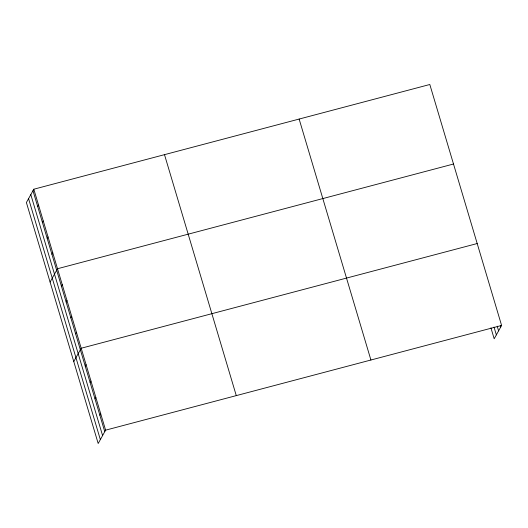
<?xml version="1.0" encoding="UTF-8"?>
<svg xmlns="http://www.w3.org/2000/svg" width="528" height="528" viewBox="0 0 528 528"><rect width="100%" height="100%" fill="white"/><g stroke="black" fill="none" stroke-linecap="round" stroke-linejoin="round"><path stroke-width="0.79" d="M33.818 189.215L26.4 202.541L98.182 443.5L105.6 430.168L33.818 189.215L429.818 84.5L501.6 325.459L494.182 338.785L490.928 327.862M37.719 206.62L38.557 205.115M42.458 222.519L43.289 221.021M47.197 238.425L48.028 236.92M51.935 254.324L52.767 252.826M50.087 282.058L57.506 268.732L453.506 164.017M61.406 286.136L62.245 284.632M66.145 302.036L66.983 300.538M70.884 317.942L71.716 316.437M75.623 333.841L76.454 332.343M73.775 361.574L81.193 348.242L477.193 243.533M85.239 366.135L86.077 364.63M90.123 382.516L90.955 381.018M95 398.904L95.839 397.399M99.884 415.285L100.716 413.787M105.6 430.168L501.6 325.459M500.3 325.4L500.762 326.964M497.198 326.179L498.59 330.865M494.03 327.083L496.353 334.884M299.138 119.057L370.92 360.017M164.498 154.658L236.28 395.617M32.98 190.714L104.762 431.673M30.809 194.614L102.59 435.574M28.571 198.64L100.353 439.593"/></g></svg>
